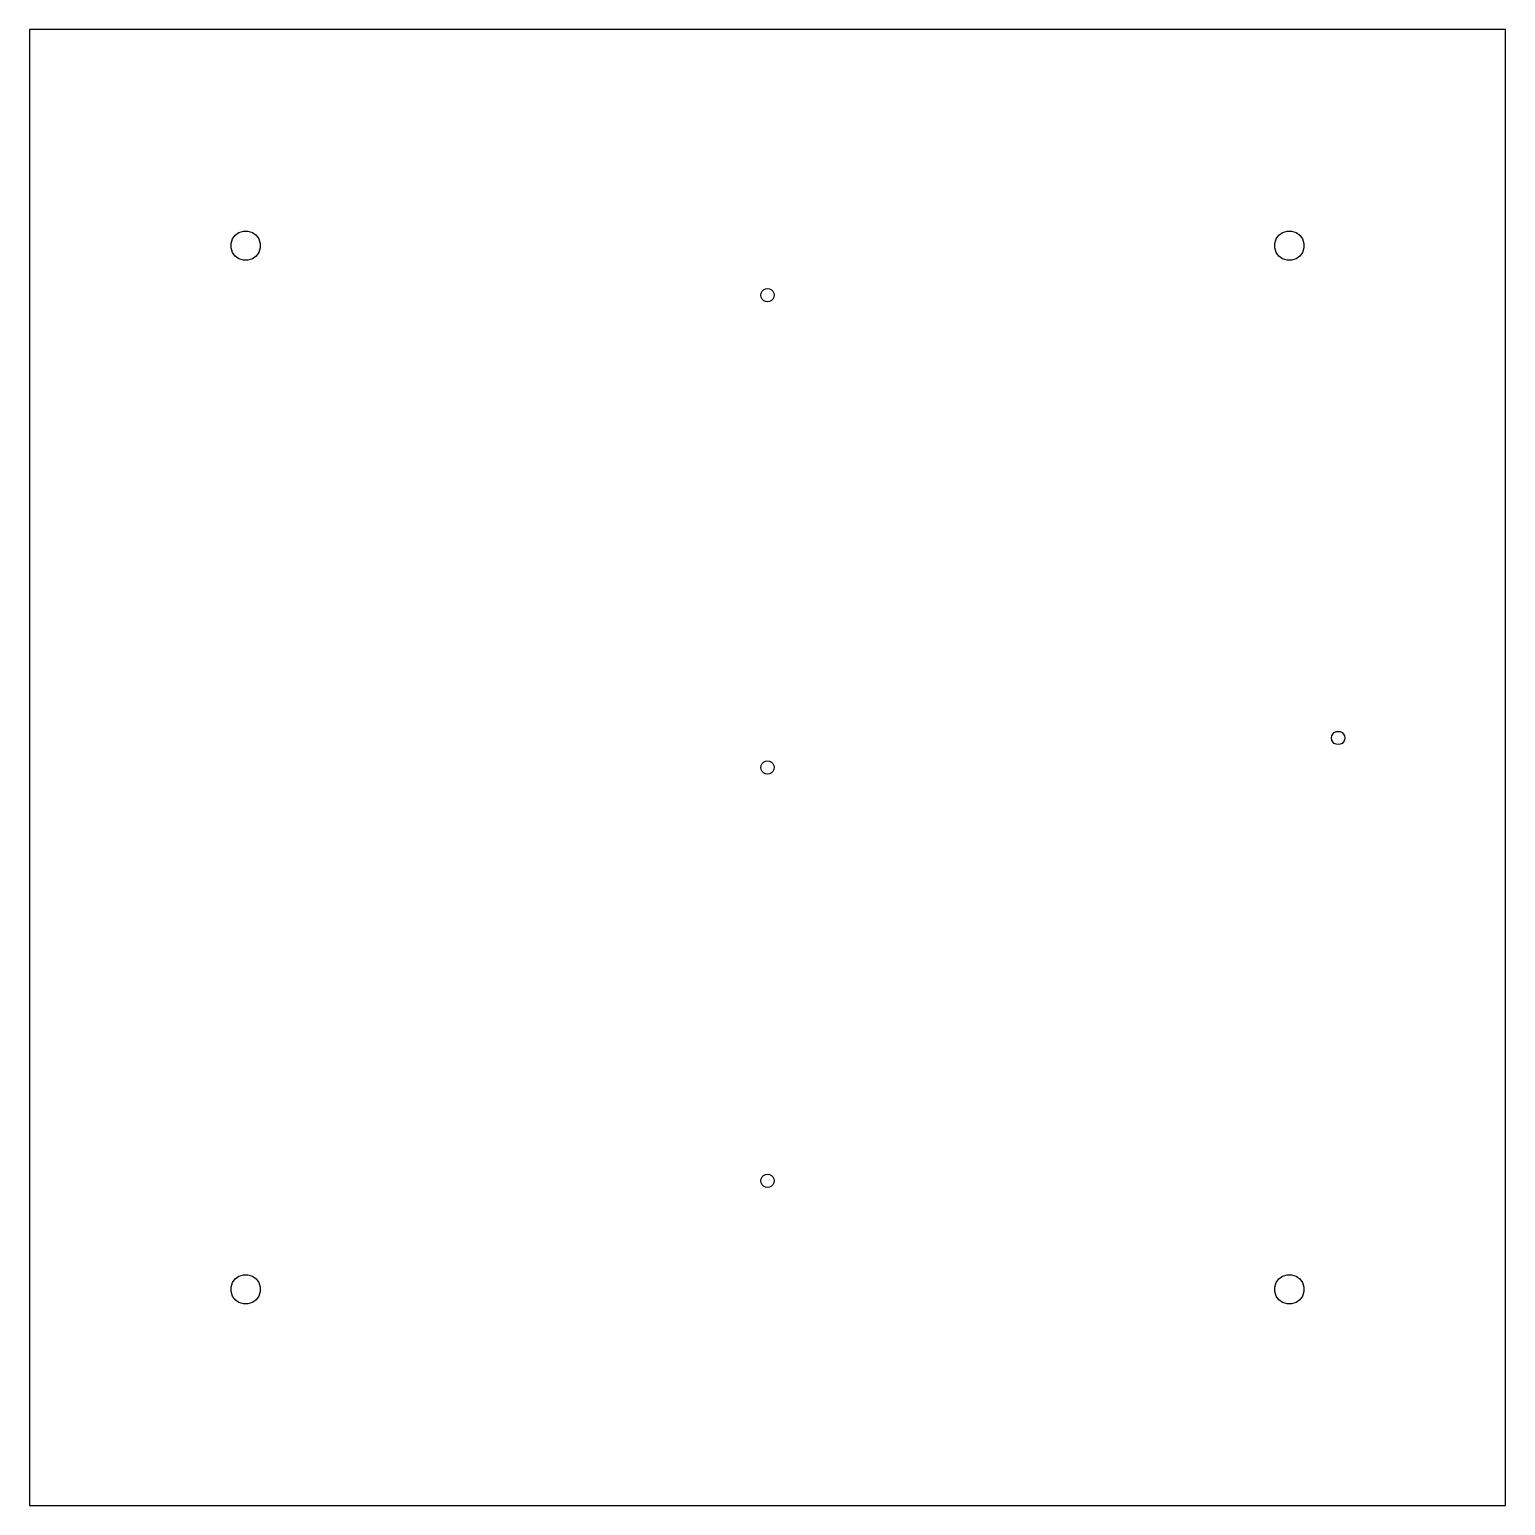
# Model space of a CAD drawing. Header units: metres. Extents: x -192 to 96, y -75 to 83.
# Drawn here: x -192 to -42, y -75 to 75 of the extents above; entities that cross this region are included whole.
import ezdxf

# ---------------------------------------------------------------- set-up
doc = ezdxf.new("R2010")
doc.units = ezdxf.units.M

msp = doc.modelspace()

# ---------------------------------------------------------------- linework, layer by layer
for p, q in [((-42, 75), (-192, 75)), ((-192, 75), (-192, -75)), ((-42, -75), (-42, 75)), ((-171.37, 53.714), (-171.094, 54.0937)), ((-171.094, 54.0937), (-170.714, 54.3695)), ((-170.714, 54.3695), (-170.268, 54.5145)), ((-170.268, 54.5145), (-169.798, 54.5145)), ((-169.798, 54.5145), (-169.352, 54.3695)), ((-169.352, 54.3695), (-168.972, 54.0937)), ((-168.972, 54.0937), (-168.696, 53.714)), ((-65.3035, 53.714), (-65.0277, 54.0937)), ((-65.0277, 54.0937), (-64.648, 54.3695)), ((-64.648, 54.3695), (-64.2016, 54.5145)), ((-64.2016, 54.5145), (-63.7323, 54.5145)), ((-63.7323, 54.5145), (-63.286, 54.3695)), ((-63.286, 54.3695), (-62.9063, 54.0937)), ((-62.9063, 54.0937), (-62.6305, 53.714)), ((-171.515, 53.2677), (-171.37, 53.714)), ((-171.515, 52.7984), (-171.515, 53.2677)), ((-171.37, 52.352), (-171.515, 52.7984)), ((-168.696, 53.714), (-168.551, 53.2677)), ((-168.551, 52.7984), (-168.696, 52.352)), ((-168.551, 53.2677), (-168.551, 52.7984)), ((-65.4485, 53.2677), (-65.3035, 53.714)), ((-65.4485, 52.7984), (-65.4485, 53.2677)), ((-65.3035, 52.352), (-65.4485, 52.7984)), ((-62.6305, 53.714), (-62.4855, 53.2677)), ((-62.4855, 52.7984), (-62.6305, 52.352)), ((-62.4855, 53.2677), (-62.4855, 52.7984)), ((-171.094, 51.9723), (-171.37, 52.352)), ((-170.714, 51.6965), (-171.094, 51.9723)), ((-170.268, 51.5515), (-170.714, 51.6965)), ((-169.798, 51.5515), (-170.268, 51.5515)), ((-169.352, 51.6965), (-169.798, 51.5515)), ((-168.972, 51.9723), (-169.352, 51.6965)), ((-168.696, 52.352), (-168.972, 51.9723)), ((-65.0277, 51.9723), (-65.3035, 52.352)), ((-64.648, 51.6965), (-65.0277, 51.9723)), ((-64.2016, 51.5515), (-64.648, 51.6965)), ((-63.7323, 51.5515), (-64.2016, 51.5515)), ((-63.286, 51.6965), (-63.7323, 51.5515)), ((-62.9063, 51.9723), (-63.286, 51.6965)), ((-62.6305, 52.352), (-62.9063, 51.9723)), ((-117.675, 48), (-117.642, 48.2086)), ((-117.642, 47.7914), (-117.675, 48)), ((-117.642, 48.2086), (-117.546, 48.3967)), ((-117.546, 48.3967), (-117.397, 48.5461)), ((-117.397, 48.5461), (-117.209, 48.642)), ((-117.209, 48.642), (-117, 48.675)), ((-117, 48.675), (-116.791, 48.642)), ((-116.791, 48.642), (-116.603, 48.5461)), ((-116.603, 48.5461), (-116.454, 48.3967)), ((-116.454, 48.3967), (-116.358, 48.2086)), ((-116.358, 48.2086), (-116.325, 48)), ((-116.325, 48), (-116.358, 47.7914)), ((-117.546, 47.6032), (-117.642, 47.7914)), ((-117.397, 47.4539), (-117.546, 47.6032)), ((-117.209, 47.358), (-117.397, 47.4539)), ((-117, 47.325), (-117.209, 47.358)), ((-116.791, 47.358), (-117, 47.325)), ((-116.603, 47.4539), (-116.791, 47.358)), ((-116.454, 47.6032), (-116.603, 47.4539)), ((-116.358, 47.7914), (-116.454, 47.6032)), ((-59.675, 3), (-59.642, 3.20857)), ((-59.642, 2.79141), (-59.675, 3)), ((-59.642, 3.20857), (-59.5461, 3.39674)), ((-59.5461, 3.39674), (-59.3968, 3.54608)), ((-59.3968, 3.54608), (-59.2086, 3.64195)), ((-59.2086, 3.64195), (-59, 3.67499)), ((-59, 3.67499), (-58.7914, 3.64195)), ((-58.7914, 3.64195), (-58.6033, 3.54608)), ((-58.6033, 3.54608), (-58.4539, 3.39674)), ((-58.4539, 3.39674), (-58.358, 3.20857)), ((-58.358, 3.20857), (-58.325, 3)), ((-58.325, 3), (-58.358, 2.79141)), ((-59.5461, 2.60324), (-59.642, 2.79141)), ((-59.3968, 2.4539), (-59.5461, 2.60324)), ((-59.2086, 2.35803), (-59.3968, 2.4539)), ((-59, 2.325), (-59.2086, 2.35803)), ((-58.7914, 2.35803), (-59, 2.325)), ((-58.6033, 2.4539), (-58.7914, 2.35803)), ((-58.4539, 2.60324), (-58.6033, 2.4539)), ((-58.358, 2.79141), (-58.4539, 2.60324)), ((-117.675, 0), (-117.642, 0.208572)), ((-117.642, -0.208572), (-117.675, 0)), ((-117.642, 0.208572), (-117.546, 0.396744)), ((-117.546, 0.396744), (-117.397, 0.546082)), ((-117.397, 0.546082), (-117.209, 0.641953)), ((-117.209, 0.641953), (-117, 0.674988)), ((-117, 0.674988), (-116.791, 0.641953)), ((-116.791, 0.641953), (-116.603, 0.546082)), ((-116.603, 0.546082), (-116.454, 0.396744)), ((-116.454, 0.396744), (-116.358, 0.208572)), ((-116.358, 0.208572), (-116.325, 0)), ((-116.325, 0), (-116.358, -0.208572)), ((-117.546, -0.396744), (-117.642, -0.208572)), ((-117.397, -0.546082), (-117.546, -0.396744)), ((-117.209, -0.641953), (-117.397, -0.546082)), ((-117, -0.674988), (-117.209, -0.641953)), ((-116.791, -0.641953), (-117, -0.674988)), ((-116.603, -0.546082), (-116.791, -0.641953)), ((-116.454, -0.396744), (-116.603, -0.546082)), ((-116.358, -0.208572), (-116.454, -0.396744)), ((-117.675, -42), (-117.642, -41.7914)), ((-117.642, -42.2086), (-117.675, -42)), ((-117.642, -41.7914), (-117.546, -41.6032)), ((-117.546, -41.6032), (-117.397, -41.4539)), ((-117.397, -41.4539), (-117.209, -41.358)), ((-117.209, -41.358), (-117, -41.325)), ((-117, -41.325), (-116.791, -41.358)), ((-116.791, -41.358), (-116.603, -41.4539)), ((-116.603, -41.4539), (-116.454, -41.6032)), ((-116.454, -41.6032), (-116.358, -41.7914)), ((-116.358, -41.7914), (-116.325, -42)), ((-116.325, -42), (-116.358, -42.2086)), ((-117.546, -42.3967), (-117.642, -42.2086)), ((-117.397, -42.5461), (-117.546, -42.3967)), ((-117.209, -42.642), (-117.397, -42.5461)), ((-117, -42.675), (-117.209, -42.642)), ((-116.791, -42.642), (-117, -42.675)), ((-116.603, -42.5461), (-116.791, -42.642)), ((-116.454, -42.3967), (-116.603, -42.5461)), ((-116.358, -42.2086), (-116.454, -42.3967)), ((-171.515, -52.7984), (-171.37, -52.352)), ((-171.37, -52.352), (-171.094, -51.9723)), ((-171.094, -51.9723), (-170.714, -51.6965)), ((-170.714, -51.6965), (-170.268, -51.5515)), ((-170.268, -51.5515), (-169.798, -51.5515)), ((-169.798, -51.5515), (-169.352, -51.6965)), ((-169.352, -51.6965), (-168.972, -51.9723)), ((-168.972, -51.9723), (-168.696, -52.352)), ((-168.696, -52.352), (-168.551, -52.7984)), ((-65.4485, -52.7984), (-65.3035, -52.352)), ((-65.3035, -52.352), (-65.0277, -51.9723)), ((-65.0277, -51.9723), (-64.648, -51.6965)), ((-64.648, -51.6965), (-64.2016, -51.5515)), ((-64.2016, -51.5515), (-63.7323, -51.5515)), ((-63.7323, -51.5515), (-63.286, -51.6965)), ((-63.286, -51.6965), (-62.9063, -51.9723)), ((-62.9063, -51.9723), (-62.6305, -52.352)), ((-62.6305, -52.352), (-62.4855, -52.7984)), ((-171.515, -53.2677), (-171.515, -52.7984)), ((-171.37, -53.714), (-171.515, -53.2677)), ((-171.094, -54.0937), (-171.37, -53.714)), ((-168.696, -53.714), (-168.972, -54.0937)), ((-168.551, -53.2677), (-168.696, -53.714)), ((-168.551, -52.7984), (-168.551, -53.2677)), ((-65.4485, -53.2677), (-65.4485, -52.7984)), ((-65.3035, -53.714), (-65.4485, -53.2677)), ((-65.0277, -54.0937), (-65.3035, -53.714)), ((-62.6305, -53.714), (-62.9063, -54.0937)), ((-62.4855, -53.2677), (-62.6305, -53.714)), ((-62.4855, -52.7984), (-62.4855, -53.2677)), ((-170.714, -54.3695), (-171.094, -54.0937)), ((-170.268, -54.5145), (-170.714, -54.3695)), ((-169.798, -54.5145), (-170.268, -54.5145)), ((-169.352, -54.3695), (-169.798, -54.5145)), ((-168.972, -54.0937), (-169.352, -54.3695)), ((-64.648, -54.3695), (-65.0277, -54.0937)), ((-64.2016, -54.5145), (-64.648, -54.3695)), ((-63.7323, -54.5145), (-64.2016, -54.5145)), ((-63.286, -54.3695), (-63.7323, -54.5145)), ((-62.9063, -54.0937), (-63.286, -54.3695)), ((-192, -75), (-42, -75))]:
    msp.add_line(p, q)

doc.saveas('drawing.dxf')
